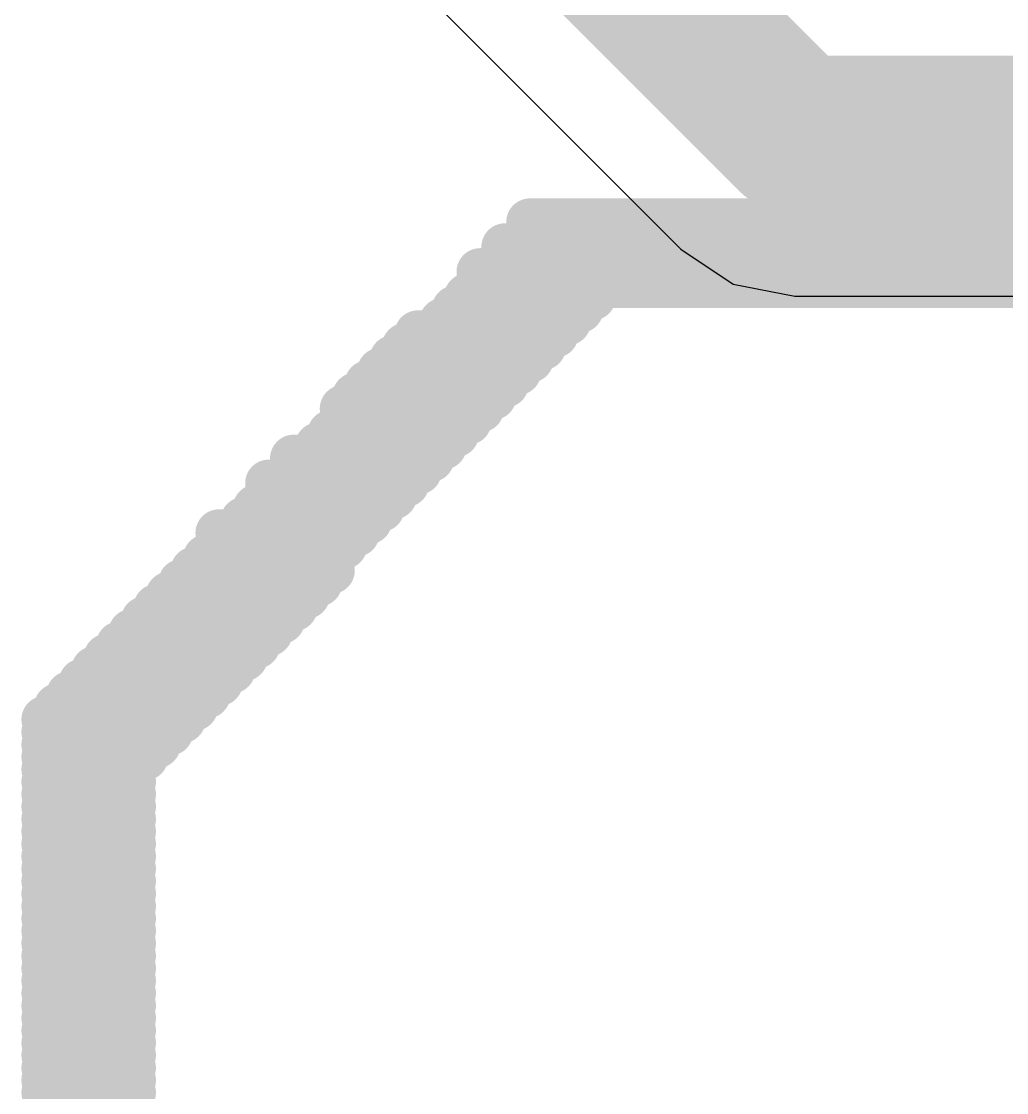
# Model space of a CAD drawing. Header units: inches. Extents: x -0.2 to 15.8, y 0 to 3.5.
# Drawn here: x 0.7622 to 0.8244, y 0.4615 to 0.5292 of the extents above; entities that cross this region are included whole.
import ezdxf

# ---------------------------------------------------------------- set-up
doc = ezdxf.new("R2010")
doc.units = ezdxf.units.IN
doc.header["$MEASUREMENT"] = 0
doc.layers.add('Bottom Overlay', color=54, linetype='Continuous')
doc.layers.add('Top Layer', color=1, linetype='Continuous')

msp = doc.modelspace()

# ---------------------------------------------------------------- linework, layer by layer
at = {"layer": 'Bottom Overlay'}
for points in [[(0.794271, 0.516486, 0.003, 0.003, 0), (0.831168, 0.516486, 0.003, 0.003, 0)], [(0.794271, 0.515701, 0.003, 0.003, 0), (0.831954, 0.515701, 0.003, 0.003, 0)], [(0.792701, 0.514916, 0.003, 0.003, 0), (0.795841, 0.514916, 0.003, 0.003, 0)], [(0.792701, 0.514131, 0.003, 0.003, 0), (0.795056, 0.514131, 0.003, 0.003, 0)], [(0.791131, 0.513346, 0.003, 0.003, 0), (0.794271, 0.513346, 0.003, 0.003, 0)], [(0.797412, 0.513346, 0.003, 0.003, 0), (0.828813, 0.513346, 0.003, 0.003, 0)], [(0.791131, 0.51256, 0.003, 0.003, 0), (0.793486, 0.51256, 0.003, 0.003, 0)], [(0.796627, 0.51256, 0.003, 0.003, 0), (0.829599, 0.51256, 0.003, 0.003, 0)], [(0.790346, 0.511775, 0.003, 0.003, 0), (0.792701, 0.511775, 0.003, 0.003, 0)], [(0.795841, 0.511775, 0.003, 0.003, 0), (0.798197, 0.511775, 0.003, 0.003, 0)], [(0.789561, 0.51099, 0.003, 0.003, 0), (0.791916, 0.51099, 0.003, 0.003, 0)], [(0.795056, 0.51099, 0.003, 0.003, 0), (0.797412, 0.51099, 0.003, 0.003, 0)], [(0.788776, 0.510205, 0.003, 0.003, 0), (0.791131, 0.510205, 0.003, 0.003, 0)], [(0.794271, 0.510205, 0.003, 0.003, 0), (0.796627, 0.510205, 0.003, 0.003, 0)], [(0.787206, 0.50942, 0.003, 0.003, 0), (0.790346, 0.50942, 0.003, 0.003, 0)], [(0.793486, 0.50942, 0.003, 0.003, 0), (0.795841, 0.50942, 0.003, 0.003, 0)], [(0.786421, 0.508635, 0.003, 0.003, 0), (0.789561, 0.508635, 0.003, 0.003, 0)], [(0.792701, 0.508635, 0.003, 0.003, 0), (0.795056, 0.508635, 0.003, 0.003, 0)], [(0.785636, 0.50785, 0.003, 0.003, 0), (0.788776, 0.50785, 0.003, 0.003, 0)], [(0.791916, 0.50785, 0.003, 0.003, 0), (0.794271, 0.50785, 0.003, 0.003, 0)], [(0.784851, 0.507065, 0.003, 0.003, 0), (0.787991, 0.507065, 0.003, 0.003, 0)], [(0.791131, 0.507065, 0.003, 0.003, 0), (0.793486, 0.507065, 0.003, 0.003, 0)], [(0.784066, 0.50628, 0.003, 0.003, 0), (0.787206, 0.50628, 0.003, 0.003, 0)], [(0.790346, 0.50628, 0.003, 0.003, 0), (0.792701, 0.50628, 0.003, 0.003, 0)], [(0.783281, 0.505495, 0.003, 0.003, 0), (0.786421, 0.505495, 0.003, 0.003, 0)], [(0.789561, 0.505495, 0.003, 0.003, 0), (0.791916, 0.505495, 0.003, 0.003, 0)], [(0.782496, 0.50471, 0.003, 0.003, 0), (0.785636, 0.50471, 0.003, 0.003, 0)], [(0.788776, 0.50471, 0.003, 0.003, 0), (0.791131, 0.50471, 0.003, 0.003, 0)], [(0.782496, 0.503925, 0.003, 0.003, 0), (0.784851, 0.503925, 0.003, 0.003, 0)], [(0.787991, 0.503925, 0.003, 0.003, 0), (0.790346, 0.503925, 0.003, 0.003, 0)], [(0.781711, 0.50314, 0.003, 0.003, 0), (0.784066, 0.50314, 0.003, 0.003, 0)], [(0.787206, 0.50314, 0.003, 0.003, 0), (0.789561, 0.50314, 0.003, 0.003, 0)], [(0.780926, 0.502355, 0.003, 0.003, 0), (0.783281, 0.502355, 0.003, 0.003, 0)], [(0.786421, 0.502355, 0.003, 0.003, 0), (0.788776, 0.502355, 0.003, 0.003, 0)], [(0.779355, 0.50157, 0.003, 0.003, 0), (0.782496, 0.50157, 0.003, 0.003, 0)], [(0.785636, 0.50157, 0.003, 0.003, 0), (0.787991, 0.50157, 0.003, 0.003, 0)], [(0.779355, 0.500785, 0.003, 0.003, 0), (0.781711, 0.500785, 0.003, 0.003, 0)], [(0.784851, 0.500785, 0.003, 0.003, 0), (0.787206, 0.500785, 0.003, 0.003, 0)], [(0.777785, 0.5, 0.003, 0.003, 0), (0.780926, 0.5, 0.003, 0.003, 0)], [(0.784066, 0.5, 0.003, 0.003, 0), (0.786421, 0.5, 0.003, 0.003, 0)], [(0.777785, 0.499215, 0.003, 0.003, 0), (0.780141, 0.499215, 0.003, 0.003, 0)], [(0.783281, 0.499215, 0.003, 0.003, 0), (0.785636, 0.499215, 0.003, 0.003, 0)], [(0.777, 0.49843, 0.003, 0.003, 0), (0.779355, 0.49843, 0.003, 0.003, 0)], [(0.782496, 0.49843, 0.003, 0.003, 0), (0.784851, 0.49843, 0.003, 0.003, 0)], [(0.776215, 0.497645, 0.003, 0.003, 0), (0.778571, 0.497645, 0.003, 0.003, 0)], [(0.781711, 0.497645, 0.003, 0.003, 0), (0.784066, 0.497645, 0.003, 0.003, 0)], [(0.774645, 0.49686, 0.003, 0.003, 0), (0.777785, 0.49686, 0.003, 0.003, 0)], [(0.780926, 0.49686, 0.003, 0.003, 0), (0.783281, 0.49686, 0.003, 0.003, 0)], [(0.774645, 0.496074, 0.003, 0.003, 0), (0.777, 0.496074, 0.003, 0.003, 0)], [(0.780141, 0.496074, 0.003, 0.003, 0), (0.782496, 0.496074, 0.003, 0.003, 0)], [(0.77386, 0.495289, 0.003, 0.003, 0), (0.776215, 0.495289, 0.003, 0.003, 0)], [(0.779355, 0.495289, 0.003, 0.003, 0), (0.781711, 0.495289, 0.003, 0.003, 0)], [(0.773075, 0.494504, 0.003, 0.003, 0), (0.77543, 0.494504, 0.003, 0.003, 0)], [(0.778571, 0.494504, 0.003, 0.003, 0), (0.781711, 0.494504, 0.003, 0.003, 0)], [(0.77229, 0.493719, 0.003, 0.003, 0), (0.774645, 0.493719, 0.003, 0.003, 0)], [(0.777785, 0.493719, 0.003, 0.003, 0), (0.780926, 0.493719, 0.003, 0.003, 0)], [(0.771505, 0.492934, 0.003, 0.003, 0), (0.77386, 0.492934, 0.003, 0.003, 0)], [(0.777, 0.492934, 0.003, 0.003, 0), (0.780141, 0.492934, 0.003, 0.003, 0)], [(0.77072, 0.492149, 0.003, 0.003, 0), (0.773075, 0.492149, 0.003, 0.003, 0)], [(0.776215, 0.492149, 0.003, 0.003, 0), (0.779355, 0.492149, 0.003, 0.003, 0)], [(0.769935, 0.491364, 0.003, 0.003, 0), (0.77229, 0.491364, 0.003, 0.003, 0)], [(0.77543, 0.491364, 0.003, 0.003, 0), (0.778571, 0.491364, 0.003, 0.003, 0)], [(0.76915, 0.490579, 0.003, 0.003, 0), (0.771505, 0.490579, 0.003, 0.003, 0)], [(0.774645, 0.490579, 0.003, 0.003, 0), (0.777785, 0.490579, 0.003, 0.003, 0)], [(0.768365, 0.489794, 0.003, 0.003, 0), (0.77072, 0.489794, 0.003, 0.003, 0)], [(0.77386, 0.489794, 0.003, 0.003, 0), (0.777, 0.489794, 0.003, 0.003, 0)], [(0.76758, 0.489009, 0.003, 0.003, 0), (0.769935, 0.489009, 0.003, 0.003, 0)], [(0.773075, 0.489009, 0.003, 0.003, 0), (0.776215, 0.489009, 0.003, 0.003, 0)], [(0.766795, 0.488224, 0.003, 0.003, 0), (0.76915, 0.488224, 0.003, 0.003, 0)], [(0.77229, 0.488224, 0.003, 0.003, 0), (0.77543, 0.488224, 0.003, 0.003, 0)], [(0.76601, 0.487439, 0.003, 0.003, 0), (0.768365, 0.487439, 0.003, 0.003, 0)], [(0.771505, 0.487439, 0.003, 0.003, 0), (0.774645, 0.487439, 0.003, 0.003, 0)], [(0.765225, 0.486654, 0.003, 0.003, 0), (0.76758, 0.486654, 0.003, 0.003, 0)], [(0.77072, 0.486654, 0.003, 0.003, 0), (0.77386, 0.486654, 0.003, 0.003, 0)], [(0.76444, 0.485869, 0.003, 0.003, 0), (0.766795, 0.485869, 0.003, 0.003, 0)], [(0.769935, 0.485869, 0.003, 0.003, 0), (0.773075, 0.485869, 0.003, 0.003, 0)], [(0.763655, 0.485084, 0.003, 0.003, 0), (0.76601, 0.485084, 0.003, 0.003, 0)], [(0.76915, 0.485084, 0.003, 0.003, 0), (0.77229, 0.485084, 0.003, 0.003, 0)], [(0.763655, 0.484299, 0.003, 0.003, 0), (0.76601, 0.484299, 0.003, 0.003, 0)], [(0.768365, 0.484299, 0.003, 0.003, 0), (0.771505, 0.484299, 0.003, 0.003, 0)], [(0.763655, 0.483514, 0.003, 0.003, 0), (0.76601, 0.483514, 0.003, 0.003, 0)], [(0.76758, 0.483514, 0.003, 0.003, 0), (0.77072, 0.483514, 0.003, 0.003, 0)], [(0.763655, 0.482729, 0.003, 0.003, 0), (0.76601, 0.482729, 0.003, 0.003, 0)], [(0.76758, 0.482729, 0.003, 0.003, 0), (0.769935, 0.482729, 0.003, 0.003, 0)], [(0.763655, 0.481944, 0.003, 0.003, 0), (0.76601, 0.481944, 0.003, 0.003, 0)], [(0.76758, 0.481944, 0.003, 0.003, 0), (0.76915, 0.481944, 0.003, 0.003, 0)], [(0.763655, 0.481159, 0.003, 0.003, 0), (0.76601, 0.481159, 0.003, 0.003, 0)], [(0.76758, 0.481159, 0.003, 0.003, 0), (0.76915, 0.481159, 0.003, 0.003, 0)], [(0.763655, 0.480374, 0.003, 0.003, 0), (0.76601, 0.480374, 0.003, 0.003, 0)], [(0.76758, 0.480374, 0.003, 0.003, 0), (0.76915, 0.480374, 0.003, 0.003, 0)], [(0.763655, 0.479589, 0.003, 0.003, 0), (0.76601, 0.479589, 0.003, 0.003, 0)], [(0.76758, 0.479589, 0.003, 0.003, 0), (0.76915, 0.479589, 0.003, 0.003, 0)], [(0.763655, 0.478803, 0.003, 0.003, 0), (0.76601, 0.478803, 0.003, 0.003, 0)], [(0.76758, 0.478803, 0.003, 0.003, 0), (0.76915, 0.478803, 0.003, 0.003, 0)], [(0.763655, 0.478018, 0.003, 0.003, 0), (0.76601, 0.478018, 0.003, 0.003, 0)], [(0.76758, 0.478018, 0.003, 0.003, 0), (0.76915, 0.478018, 0.003, 0.003, 0)], [(0.763655, 0.477233, 0.003, 0.003, 0), (0.76601, 0.477233, 0.003, 0.003, 0)], [(0.76758, 0.477233, 0.003, 0.003, 0), (0.76915, 0.477233, 0.003, 0.003, 0)], [(0.763655, 0.476448, 0.003, 0.003, 0), (0.76601, 0.476448, 0.003, 0.003, 0)], [(0.76758, 0.476448, 0.003, 0.003, 0), (0.76915, 0.476448, 0.003, 0.003, 0)], [(0.763655, 0.475663, 0.003, 0.003, 0), (0.76601, 0.475663, 0.003, 0.003, 0)], [(0.76758, 0.475663, 0.003, 0.003, 0), (0.76915, 0.475663, 0.003, 0.003, 0)], [(0.763655, 0.474878, 0.003, 0.003, 0), (0.76601, 0.474878, 0.003, 0.003, 0)], [(0.76758, 0.474878, 0.003, 0.003, 0), (0.76915, 0.474878, 0.003, 0.003, 0)], [(0.763655, 0.474093, 0.003, 0.003, 0), (0.76601, 0.474093, 0.003, 0.003, 0)], [(0.76758, 0.474093, 0.003, 0.003, 0), (0.76915, 0.474093, 0.003, 0.003, 0)], [(0.763655, 0.473308, 0.003, 0.003, 0), (0.76601, 0.473308, 0.003, 0.003, 0)], [(0.76758, 0.473308, 0.003, 0.003, 0), (0.76915, 0.473308, 0.003, 0.003, 0)], [(0.763655, 0.472523, 0.003, 0.003, 0), (0.76601, 0.472523, 0.003, 0.003, 0)], [(0.76758, 0.472523, 0.003, 0.003, 0), (0.76915, 0.472523, 0.003, 0.003, 0)], [(0.763655, 0.471738, 0.003, 0.003, 0), (0.76601, 0.471738, 0.003, 0.003, 0)], [(0.76758, 0.471738, 0.003, 0.003, 0), (0.76915, 0.471738, 0.003, 0.003, 0)], [(0.763655, 0.470953, 0.003, 0.003, 0), (0.76601, 0.470953, 0.003, 0.003, 0)], [(0.76758, 0.470953, 0.003, 0.003, 0), (0.76915, 0.470953, 0.003, 0.003, 0)], [(0.763655, 0.470168, 0.003, 0.003, 0), (0.76601, 0.470168, 0.003, 0.003, 0)], [(0.76758, 0.470168, 0.003, 0.003, 0), (0.76915, 0.470168, 0.003, 0.003, 0)], [(0.763655, 0.469383, 0.003, 0.003, 0), (0.76601, 0.469383, 0.003, 0.003, 0)], [(0.76758, 0.469383, 0.003, 0.003, 0), (0.76915, 0.469383, 0.003, 0.003, 0)], [(0.763655, 0.468598, 0.003, 0.003, 0), (0.76601, 0.468598, 0.003, 0.003, 0)], [(0.76758, 0.468598, 0.003, 0.003, 0), (0.76915, 0.468598, 0.003, 0.003, 0)], [(0.763655, 0.467813, 0.003, 0.003, 0), (0.76601, 0.467813, 0.003, 0.003, 0)], [(0.76758, 0.467813, 0.003, 0.003, 0), (0.76915, 0.467813, 0.003, 0.003, 0)], [(0.763655, 0.467028, 0.003, 0.003, 0), (0.76601, 0.467028, 0.003, 0.003, 0)], [(0.76758, 0.467028, 0.003, 0.003, 0), (0.76915, 0.467028, 0.003, 0.003, 0)], [(0.763655, 0.466243, 0.003, 0.003, 0), (0.76601, 0.466243, 0.003, 0.003, 0)], [(0.76758, 0.466243, 0.003, 0.003, 0), (0.76915, 0.466243, 0.003, 0.003, 0)], [(0.763655, 0.465458, 0.003, 0.003, 0), (0.765225, 0.465458, 0.003, 0.003, 0)], [(0.76758, 0.465458, 0.003, 0.003, 0), (0.76915, 0.465458, 0.003, 0.003, 0)], [(0.763655, 0.464673, 0.003, 0.003, 0), (0.765225, 0.464673, 0.003, 0.003, 0)], [(0.76758, 0.464673, 0.003, 0.003, 0), (0.76915, 0.464673, 0.003, 0.003, 0)], [(0.763655, 0.463888, 0.003, 0.003, 0), (0.765225, 0.463888, 0.003, 0.003, 0)], [(0.76758, 0.463888, 0.003, 0.003, 0), (0.76915, 0.463888, 0.003, 0.003, 0)], [(0.763655, 0.463103, 0.003, 0.003, 0), (0.765225, 0.463103, 0.003, 0.003, 0)], [(0.76758, 0.463103, 0.003, 0.003, 0), (0.76915, 0.463103, 0.003, 0.003, 0)], [(0.763655, 0.462317, 0.003, 0.003, 0), (0.765225, 0.462317, 0.003, 0.003, 0)], [(0.76758, 0.462317, 0.003, 0.003, 0), (0.76915, 0.462317, 0.003, 0.003, 0)], [(0.763655, 0.461533, 0.003, 0.003, 0), (0.765225, 0.461533, 0.003, 0.003, 0)], [(0.76758, 0.461533, 0.003, 0.003, 0), (0.76915, 0.461533, 0.003, 0.003, 0)], [(0.763655, 0.460747, 0.003, 0.003, 0), (0.765225, 0.460747, 0.003, 0.003, 0)], [(0.76758, 0.460747, 0.003, 0.003, 0), (0.76915, 0.460747, 0.003, 0.003, 0)]]:
    msp.add_lwpolyline(points, format="xyseb", dxfattribs=at)
for points in [[(0.793521, 0.516486, 0.0015, 0.0015, 1), (0.795021, 0.516486, 0.0015, 0.0015, 1)], [(0.793521, 0.515701, 0.0015, 0.0015, 1), (0.795021, 0.515701, 0.0015, 0.0015, 1)], [(0.791951, 0.514916, 0.0015, 0.0015, 1), (0.793451, 0.514916, 0.0015, 0.0015, 1)], [(0.795091, 0.514916, 0.0015, 0.0015, 1), (0.796592, 0.514916, 0.0015, 0.0015, 1)], [(0.791951, 0.514131, 0.0015, 0.0015, 1), (0.793451, 0.514131, 0.0015, 0.0015, 1)], [(0.794306, 0.514131, 0.0015, 0.0015, 1), (0.795806, 0.514131, 0.0015, 0.0015, 1)], [(0.790381, 0.513346, 0.0015, 0.0015, 1), (0.791881, 0.513346, 0.0015, 0.0015, 1)], [(0.793521, 0.513346, 0.0015, 0.0015, 1), (0.795021, 0.513346, 0.0015, 0.0015, 1)], [(0.796662, 0.513346, 0.0015, 0.0015, 1), (0.798162, 0.513346, 0.0015, 0.0015, 1)], [(0.790381, 0.51256, 0.0015, 0.0015, 1), (0.791881, 0.51256, 0.0015, 0.0015, 1)], [(0.792736, 0.51256, 0.0015, 0.0015, 1), (0.794236, 0.51256, 0.0015, 0.0015, 1)], [(0.795876, 0.51256, 0.0015, 0.0015, 1), (0.797377, 0.51256, 0.0015, 0.0015, 1)], [(0.789596, 0.511775, 0.0015, 0.0015, 1), (0.791096, 0.511775, 0.0015, 0.0015, 1)], [(0.791951, 0.511775, 0.0015, 0.0015, 1), (0.793451, 0.511775, 0.0015, 0.0015, 1)], [(0.795091, 0.511775, 0.0015, 0.0015, 1), (0.796592, 0.511775, 0.0015, 0.0015, 1)], [(0.797447, 0.511775, 0.0015, 0.0015, 1), (0.798947, 0.511775, 0.0015, 0.0015, 1)], [(0.788811, 0.51099, 0.0015, 0.0015, 1), (0.790311, 0.51099, 0.0015, 0.0015, 1)], [(0.791166, 0.51099, 0.0015, 0.0015, 1), (0.792666, 0.51099, 0.0015, 0.0015, 1)], [(0.794306, 0.51099, 0.0015, 0.0015, 1), (0.795806, 0.51099, 0.0015, 0.0015, 1)], [(0.796662, 0.51099, 0.0015, 0.0015, 1), (0.798162, 0.51099, 0.0015, 0.0015, 1)], [(0.788026, 0.510205, 0.0015, 0.0015, 1), (0.789526, 0.510205, 0.0015, 0.0015, 1)], [(0.790381, 0.510205, 0.0015, 0.0015, 1), (0.791881, 0.510205, 0.0015, 0.0015, 1)], [(0.793521, 0.510205, 0.0015, 0.0015, 1), (0.795021, 0.510205, 0.0015, 0.0015, 1)], [(0.795876, 0.510205, 0.0015, 0.0015, 1), (0.797377, 0.510205, 0.0015, 0.0015, 1)], [(0.786456, 0.50942, 0.0015, 0.0015, 1), (0.787956, 0.50942, 0.0015, 0.0015, 1)], [(0.789596, 0.50942, 0.0015, 0.0015, 1), (0.791096, 0.50942, 0.0015, 0.0015, 1)], [(0.792736, 0.50942, 0.0015, 0.0015, 1), (0.794236, 0.50942, 0.0015, 0.0015, 1)], [(0.795091, 0.50942, 0.0015, 0.0015, 1), (0.796592, 0.50942, 0.0015, 0.0015, 1)], [(0.785671, 0.508635, 0.0015, 0.0015, 1), (0.787171, 0.508635, 0.0015, 0.0015, 1)], [(0.788811, 0.508635, 0.0015, 0.0015, 1), (0.790311, 0.508635, 0.0015, 0.0015, 1)], [(0.791951, 0.508635, 0.0015, 0.0015, 1), (0.793451, 0.508635, 0.0015, 0.0015, 1)], [(0.794306, 0.508635, 0.0015, 0.0015, 1), (0.795806, 0.508635, 0.0015, 0.0015, 1)], [(0.784886, 0.50785, 0.0015, 0.0015, 1), (0.786386, 0.50785, 0.0015, 0.0015, 1)], [(0.788026, 0.50785, 0.0015, 0.0015, 1), (0.789526, 0.50785, 0.0015, 0.0015, 1)], [(0.791166, 0.50785, 0.0015, 0.0015, 1), (0.792666, 0.50785, 0.0015, 0.0015, 1)], [(0.793521, 0.50785, 0.0015, 0.0015, 1), (0.795021, 0.50785, 0.0015, 0.0015, 1)], [(0.784101, 0.507065, 0.0015, 0.0015, 1), (0.785601, 0.507065, 0.0015, 0.0015, 1)], [(0.787241, 0.507065, 0.0015, 0.0015, 1), (0.788741, 0.507065, 0.0015, 0.0015, 1)], [(0.790381, 0.507065, 0.0015, 0.0015, 1), (0.791881, 0.507065, 0.0015, 0.0015, 1)], [(0.792736, 0.507065, 0.0015, 0.0015, 1), (0.794236, 0.507065, 0.0015, 0.0015, 1)], [(0.783316, 0.50628, 0.0015, 0.0015, 1), (0.784816, 0.50628, 0.0015, 0.0015, 1)], [(0.786456, 0.50628, 0.0015, 0.0015, 1), (0.787956, 0.50628, 0.0015, 0.0015, 1)], [(0.789596, 0.50628, 0.0015, 0.0015, 1), (0.791096, 0.50628, 0.0015, 0.0015, 1)], [(0.791951, 0.50628, 0.0015, 0.0015, 1), (0.793451, 0.50628, 0.0015, 0.0015, 1)], [(0.782531, 0.505495, 0.0015, 0.0015, 1), (0.784031, 0.505495, 0.0015, 0.0015, 1)], [(0.785671, 0.505495, 0.0015, 0.0015, 1), (0.787171, 0.505495, 0.0015, 0.0015, 1)], [(0.788811, 0.505495, 0.0015, 0.0015, 1), (0.790311, 0.505495, 0.0015, 0.0015, 1)], [(0.791166, 0.505495, 0.0015, 0.0015, 1), (0.792666, 0.505495, 0.0015, 0.0015, 1)], [(0.781746, 0.50471, 0.0015, 0.0015, 1), (0.783246, 0.50471, 0.0015, 0.0015, 1)], [(0.784886, 0.50471, 0.0015, 0.0015, 1), (0.786386, 0.50471, 0.0015, 0.0015, 1)], [(0.788026, 0.50471, 0.0015, 0.0015, 1), (0.789526, 0.50471, 0.0015, 0.0015, 1)], [(0.790381, 0.50471, 0.0015, 0.0015, 1), (0.791881, 0.50471, 0.0015, 0.0015, 1)], [(0.781746, 0.503925, 0.0015, 0.0015, 1), (0.783246, 0.503925, 0.0015, 0.0015, 1)], [(0.784101, 0.503925, 0.0015, 0.0015, 1), (0.785601, 0.503925, 0.0015, 0.0015, 1)], [(0.787241, 0.503925, 0.0015, 0.0015, 1), (0.788741, 0.503925, 0.0015, 0.0015, 1)], [(0.789596, 0.503925, 0.0015, 0.0015, 1), (0.791096, 0.503925, 0.0015, 0.0015, 1)], [(0.780961, 0.50314, 0.0015, 0.0015, 1), (0.782461, 0.50314, 0.0015, 0.0015, 1)], [(0.783316, 0.50314, 0.0015, 0.0015, 1), (0.784816, 0.50314, 0.0015, 0.0015, 1)], [(0.786456, 0.50314, 0.0015, 0.0015, 1), (0.787956, 0.50314, 0.0015, 0.0015, 1)], [(0.788811, 0.50314, 0.0015, 0.0015, 1), (0.790311, 0.50314, 0.0015, 0.0015, 1)], [(0.780176, 0.502355, 0.0015, 0.0015, 1), (0.781676, 0.502355, 0.0015, 0.0015, 1)], [(0.782531, 0.502355, 0.0015, 0.0015, 1), (0.784031, 0.502355, 0.0015, 0.0015, 1)], [(0.785671, 0.502355, 0.0015, 0.0015, 1), (0.787171, 0.502355, 0.0015, 0.0015, 1)], [(0.788026, 0.502355, 0.0015, 0.0015, 1), (0.789526, 0.502355, 0.0015, 0.0015, 1)], [(0.778605, 0.50157, 0.0015, 0.0015, 1), (0.780106, 0.50157, 0.0015, 0.0015, 1)], [(0.781746, 0.50157, 0.0015, 0.0015, 1), (0.783246, 0.50157, 0.0015, 0.0015, 1)], [(0.784886, 0.50157, 0.0015, 0.0015, 1), (0.786386, 0.50157, 0.0015, 0.0015, 1)], [(0.787241, 0.50157, 0.0015, 0.0015, 1), (0.788741, 0.50157, 0.0015, 0.0015, 1)], [(0.778605, 0.500785, 0.0015, 0.0015, 1), (0.780106, 0.500785, 0.0015, 0.0015, 1)], [(0.780961, 0.500785, 0.0015, 0.0015, 1), (0.782461, 0.500785, 0.0015, 0.0015, 1)], [(0.784101, 0.500785, 0.0015, 0.0015, 1), (0.785601, 0.500785, 0.0015, 0.0015, 1)], [(0.786456, 0.500785, 0.0015, 0.0015, 1), (0.787956, 0.500785, 0.0015, 0.0015, 1)], [(0.777035, 0.5, 0.0015, 0.0015, 1), (0.778535, 0.5, 0.0015, 0.0015, 1)], [(0.780176, 0.5, 0.0015, 0.0015, 1), (0.781676, 0.5, 0.0015, 0.0015, 1)], [(0.783316, 0.5, 0.0015, 0.0015, 1), (0.784816, 0.5, 0.0015, 0.0015, 1)], [(0.785671, 0.5, 0.0015, 0.0015, 1), (0.787171, 0.5, 0.0015, 0.0015, 1)], [(0.777035, 0.499215, 0.0015, 0.0015, 1), (0.778535, 0.499215, 0.0015, 0.0015, 1)], [(0.77939, 0.499215, 0.0015, 0.0015, 1), (0.780891, 0.499215, 0.0015, 0.0015, 1)], [(0.782531, 0.499215, 0.0015, 0.0015, 1), (0.784031, 0.499215, 0.0015, 0.0015, 1)], [(0.784886, 0.499215, 0.0015, 0.0015, 1), (0.786386, 0.499215, 0.0015, 0.0015, 1)], [(0.77625, 0.49843, 0.0015, 0.0015, 1), (0.77775, 0.49843, 0.0015, 0.0015, 1)], [(0.778605, 0.49843, 0.0015, 0.0015, 1), (0.780106, 0.49843, 0.0015, 0.0015, 1)], [(0.781746, 0.49843, 0.0015, 0.0015, 1), (0.783246, 0.49843, 0.0015, 0.0015, 1)], [(0.784101, 0.49843, 0.0015, 0.0015, 1), (0.785601, 0.49843, 0.0015, 0.0015, 1)], [(0.775465, 0.497645, 0.0015, 0.0015, 1), (0.776965, 0.497645, 0.0015, 0.0015, 1)], [(0.777821, 0.497645, 0.0015, 0.0015, 1), (0.77932, 0.497645, 0.0015, 0.0015, 1)], [(0.780961, 0.497645, 0.0015, 0.0015, 1), (0.782461, 0.497645, 0.0015, 0.0015, 1)], [(0.783316, 0.497645, 0.0015, 0.0015, 1), (0.784816, 0.497645, 0.0015, 0.0015, 1)], [(0.773895, 0.49686, 0.0015, 0.0015, 1), (0.775395, 0.49686, 0.0015, 0.0015, 1)], [(0.777035, 0.49686, 0.0015, 0.0015, 1), (0.778535, 0.49686, 0.0015, 0.0015, 1)], [(0.780176, 0.49686, 0.0015, 0.0015, 1), (0.781676, 0.49686, 0.0015, 0.0015, 1)], [(0.782531, 0.49686, 0.0015, 0.0015, 1), (0.784031, 0.49686, 0.0015, 0.0015, 1)], [(0.773895, 0.496074, 0.0015, 0.0015, 1), (0.775395, 0.496074, 0.0015, 0.0015, 1)], [(0.77625, 0.496074, 0.0015, 0.0015, 1), (0.77775, 0.496074, 0.0015, 0.0015, 1)], [(0.77939, 0.496074, 0.0015, 0.0015, 1), (0.780891, 0.496074, 0.0015, 0.0015, 1)], [(0.781746, 0.496074, 0.0015, 0.0015, 1), (0.783246, 0.496074, 0.0015, 0.0015, 1)], [(0.77311, 0.495289, 0.0015, 0.0015, 1), (0.77461, 0.495289, 0.0015, 0.0015, 1)], [(0.775465, 0.495289, 0.0015, 0.0015, 1), (0.776965, 0.495289, 0.0015, 0.0015, 1)], [(0.778605, 0.495289, 0.0015, 0.0015, 1), (0.780106, 0.495289, 0.0015, 0.0015, 1)], [(0.780961, 0.495289, 0.0015, 0.0015, 1), (0.782461, 0.495289, 0.0015, 0.0015, 1)], [(0.772325, 0.494504, 0.0015, 0.0015, 1), (0.773825, 0.494504, 0.0015, 0.0015, 1)], [(0.77468, 0.494504, 0.0015, 0.0015, 1), (0.77618, 0.494504, 0.0015, 0.0015, 1)], [(0.777821, 0.494504, 0.0015, 0.0015, 1), (0.77932, 0.494504, 0.0015, 0.0015, 1)], [(0.780961, 0.494504, 0.0015, 0.0015, 1), (0.782461, 0.494504, 0.0015, 0.0015, 1)], [(0.77154, 0.493719, 0.0015, 0.0015, 1), (0.77304, 0.493719, 0.0015, 0.0015, 1)], [(0.773895, 0.493719, 0.0015, 0.0015, 1), (0.775395, 0.493719, 0.0015, 0.0015, 1)], [(0.777035, 0.493719, 0.0015, 0.0015, 1), (0.778535, 0.493719, 0.0015, 0.0015, 1)], [(0.780176, 0.493719, 0.0015, 0.0015, 1), (0.781676, 0.493719, 0.0015, 0.0015, 1)], [(0.770755, 0.492934, 0.0015, 0.0015, 1), (0.772255, 0.492934, 0.0015, 0.0015, 1)], [(0.77311, 0.492934, 0.0015, 0.0015, 1), (0.77461, 0.492934, 0.0015, 0.0015, 1)], [(0.77625, 0.492934, 0.0015, 0.0015, 1), (0.77775, 0.492934, 0.0015, 0.0015, 1)], [(0.77939, 0.492934, 0.0015, 0.0015, 1), (0.780891, 0.492934, 0.0015, 0.0015, 1)], [(0.76997, 0.492149, 0.0015, 0.0015, 1), (0.77147, 0.492149, 0.0015, 0.0015, 1)], [(0.772325, 0.492149, 0.0015, 0.0015, 1), (0.773825, 0.492149, 0.0015, 0.0015, 1)], [(0.775465, 0.492149, 0.0015, 0.0015, 1), (0.776965, 0.492149, 0.0015, 0.0015, 1)], [(0.778605, 0.492149, 0.0015, 0.0015, 1), (0.780106, 0.492149, 0.0015, 0.0015, 1)], [(0.769185, 0.491364, 0.0015, 0.0015, 1), (0.770685, 0.491364, 0.0015, 0.0015, 1)], [(0.77154, 0.491364, 0.0015, 0.0015, 1), (0.77304, 0.491364, 0.0015, 0.0015, 1)], [(0.77468, 0.491364, 0.0015, 0.0015, 1), (0.77618, 0.491364, 0.0015, 0.0015, 1)], [(0.777821, 0.491364, 0.0015, 0.0015, 1), (0.77932, 0.491364, 0.0015, 0.0015, 1)], [(0.7684, 0.490579, 0.0015, 0.0015, 1), (0.7699, 0.490579, 0.0015, 0.0015, 1)], [(0.770755, 0.490579, 0.0015, 0.0015, 1), (0.772255, 0.490579, 0.0015, 0.0015, 1)], [(0.773895, 0.490579, 0.0015, 0.0015, 1), (0.775395, 0.490579, 0.0015, 0.0015, 1)], [(0.777035, 0.490579, 0.0015, 0.0015, 1), (0.778535, 0.490579, 0.0015, 0.0015, 1)], [(0.767615, 0.489794, 0.0015, 0.0015, 1), (0.769115, 0.489794, 0.0015, 0.0015, 1)], [(0.76997, 0.489794, 0.0015, 0.0015, 1), (0.77147, 0.489794, 0.0015, 0.0015, 1)], [(0.77311, 0.489794, 0.0015, 0.0015, 1), (0.77461, 0.489794, 0.0015, 0.0015, 1)], [(0.77625, 0.489794, 0.0015, 0.0015, 1), (0.77775, 0.489794, 0.0015, 0.0015, 1)], [(0.76683, 0.489009, 0.0015, 0.0015, 1), (0.76833, 0.489009, 0.0015, 0.0015, 1)], [(0.769185, 0.489009, 0.0015, 0.0015, 1), (0.770685, 0.489009, 0.0015, 0.0015, 1)], [(0.772325, 0.489009, 0.0015, 0.0015, 1), (0.773825, 0.489009, 0.0015, 0.0015, 1)], [(0.775465, 0.489009, 0.0015, 0.0015, 1), (0.776965, 0.489009, 0.0015, 0.0015, 1)], [(0.766045, 0.488224, 0.0015, 0.0015, 1), (0.767545, 0.488224, 0.0015, 0.0015, 1)], [(0.7684, 0.488224, 0.0015, 0.0015, 1), (0.7699, 0.488224, 0.0015, 0.0015, 1)], [(0.77154, 0.488224, 0.0015, 0.0015, 1), (0.77304, 0.488224, 0.0015, 0.0015, 1)], [(0.77468, 0.488224, 0.0015, 0.0015, 1), (0.77618, 0.488224, 0.0015, 0.0015, 1)], [(0.76526, 0.487439, 0.0015, 0.0015, 1), (0.76676, 0.487439, 0.0015, 0.0015, 1)], [(0.767615, 0.487439, 0.0015, 0.0015, 1), (0.769115, 0.487439, 0.0015, 0.0015, 1)], [(0.770755, 0.487439, 0.0015, 0.0015, 1), (0.772255, 0.487439, 0.0015, 0.0015, 1)], [(0.773895, 0.487439, 0.0015, 0.0015, 1), (0.775395, 0.487439, 0.0015, 0.0015, 1)], [(0.764475, 0.486654, 0.0015, 0.0015, 1), (0.765975, 0.486654, 0.0015, 0.0015, 1)], [(0.76683, 0.486654, 0.0015, 0.0015, 1), (0.76833, 0.486654, 0.0015, 0.0015, 1)], [(0.76997, 0.486654, 0.0015, 0.0015, 1), (0.77147, 0.486654, 0.0015, 0.0015, 1)], [(0.77311, 0.486654, 0.0015, 0.0015, 1), (0.77461, 0.486654, 0.0015, 0.0015, 1)], [(0.76369, 0.485869, 0.0015, 0.0015, 1), (0.76519, 0.485869, 0.0015, 0.0015, 1)], [(0.766045, 0.485869, 0.0015, 0.0015, 1), (0.767545, 0.485869, 0.0015, 0.0015, 1)], [(0.769185, 0.485869, 0.0015, 0.0015, 1), (0.770685, 0.485869, 0.0015, 0.0015, 1)], [(0.772325, 0.485869, 0.0015, 0.0015, 1), (0.773825, 0.485869, 0.0015, 0.0015, 1)], [(0.762905, 0.485084, 0.0015, 0.0015, 1), (0.764405, 0.485084, 0.0015, 0.0015, 1)], [(0.76526, 0.485084, 0.0015, 0.0015, 1), (0.76676, 0.485084, 0.0015, 0.0015, 1)], [(0.7684, 0.485084, 0.0015, 0.0015, 1), (0.7699, 0.485084, 0.0015, 0.0015, 1)], [(0.77154, 0.485084, 0.0015, 0.0015, 1), (0.77304, 0.485084, 0.0015, 0.0015, 1)], [(0.762905, 0.484299, 0.0015, 0.0015, 1), (0.764405, 0.484299, 0.0015, 0.0015, 1)], [(0.76526, 0.484299, 0.0015, 0.0015, 1), (0.76676, 0.484299, 0.0015, 0.0015, 1)], [(0.767615, 0.484299, 0.0015, 0.0015, 1), (0.769115, 0.484299, 0.0015, 0.0015, 1)], [(0.770755, 0.484299, 0.0015, 0.0015, 1), (0.772255, 0.484299, 0.0015, 0.0015, 1)], [(0.762905, 0.483514, 0.0015, 0.0015, 1), (0.764405, 0.483514, 0.0015, 0.0015, 1)], [(0.76526, 0.483514, 0.0015, 0.0015, 1), (0.76676, 0.483514, 0.0015, 0.0015, 1)], [(0.76683, 0.483514, 0.0015, 0.0015, 1), (0.76833, 0.483514, 0.0015, 0.0015, 1)], [(0.76997, 0.483514, 0.0015, 0.0015, 1), (0.77147, 0.483514, 0.0015, 0.0015, 1)], [(0.762905, 0.482729, 0.0015, 0.0015, 1), (0.764405, 0.482729, 0.0015, 0.0015, 1)], [(0.76526, 0.482729, 0.0015, 0.0015, 1), (0.76676, 0.482729, 0.0015, 0.0015, 1)], [(0.76683, 0.482729, 0.0015, 0.0015, 1), (0.76833, 0.482729, 0.0015, 0.0015, 1)], [(0.769185, 0.482729, 0.0015, 0.0015, 1), (0.770685, 0.482729, 0.0015, 0.0015, 1)], [(0.762905, 0.481944, 0.0015, 0.0015, 1), (0.764405, 0.481944, 0.0015, 0.0015, 1)], [(0.76526, 0.481944, 0.0015, 0.0015, 1), (0.76676, 0.481944, 0.0015, 0.0015, 1)], [(0.76683, 0.481944, 0.0015, 0.0015, 1), (0.76833, 0.481944, 0.0015, 0.0015, 1)], [(0.7684, 0.481944, 0.0015, 0.0015, 1), (0.7699, 0.481944, 0.0015, 0.0015, 1)], [(0.762905, 0.481159, 0.0015, 0.0015, 1), (0.764405, 0.481159, 0.0015, 0.0015, 1)], [(0.76526, 0.481159, 0.0015, 0.0015, 1), (0.76676, 0.481159, 0.0015, 0.0015, 1)], [(0.76683, 0.481159, 0.0015, 0.0015, 1), (0.76833, 0.481159, 0.0015, 0.0015, 1)], [(0.7684, 0.481159, 0.0015, 0.0015, 1), (0.7699, 0.481159, 0.0015, 0.0015, 1)], [(0.762905, 0.480374, 0.0015, 0.0015, 1), (0.764405, 0.480374, 0.0015, 0.0015, 1)], [(0.76526, 0.480374, 0.0015, 0.0015, 1), (0.76676, 0.480374, 0.0015, 0.0015, 1)], [(0.76683, 0.480374, 0.0015, 0.0015, 1), (0.76833, 0.480374, 0.0015, 0.0015, 1)], [(0.7684, 0.480374, 0.0015, 0.0015, 1), (0.7699, 0.480374, 0.0015, 0.0015, 1)], [(0.762905, 0.479589, 0.0015, 0.0015, 1), (0.764405, 0.479589, 0.0015, 0.0015, 1)], [(0.76526, 0.479589, 0.0015, 0.0015, 1), (0.76676, 0.479589, 0.0015, 0.0015, 1)], [(0.76683, 0.479589, 0.0015, 0.0015, 1), (0.76833, 0.479589, 0.0015, 0.0015, 1)], [(0.7684, 0.479589, 0.0015, 0.0015, 1), (0.7699, 0.479589, 0.0015, 0.0015, 1)], [(0.762905, 0.478803, 0.0015, 0.0015, 1), (0.764405, 0.478803, 0.0015, 0.0015, 1)], [(0.76526, 0.478803, 0.0015, 0.0015, 1), (0.76676, 0.478803, 0.0015, 0.0015, 1)], [(0.76683, 0.478803, 0.0015, 0.0015, 1), (0.76833, 0.478803, 0.0015, 0.0015, 1)], [(0.7684, 0.478803, 0.0015, 0.0015, 1), (0.7699, 0.478803, 0.0015, 0.0015, 1)], [(0.762905, 0.478018, 0.0015, 0.0015, 1), (0.764405, 0.478018, 0.0015, 0.0015, 1)], [(0.76526, 0.478018, 0.0015, 0.0015, 1), (0.76676, 0.478018, 0.0015, 0.0015, 1)], [(0.76683, 0.478018, 0.0015, 0.0015, 1), (0.76833, 0.478018, 0.0015, 0.0015, 1)], [(0.7684, 0.478018, 0.0015, 0.0015, 1), (0.7699, 0.478018, 0.0015, 0.0015, 1)], [(0.762905, 0.477233, 0.0015, 0.0015, 1), (0.764405, 0.477233, 0.0015, 0.0015, 1)], [(0.76526, 0.477233, 0.0015, 0.0015, 1), (0.76676, 0.477233, 0.0015, 0.0015, 1)], [(0.76683, 0.477233, 0.0015, 0.0015, 1), (0.76833, 0.477233, 0.0015, 0.0015, 1)], [(0.7684, 0.477233, 0.0015, 0.0015, 1), (0.7699, 0.477233, 0.0015, 0.0015, 1)], [(0.762905, 0.476448, 0.0015, 0.0015, 1), (0.764405, 0.476448, 0.0015, 0.0015, 1)], [(0.76526, 0.476448, 0.0015, 0.0015, 1), (0.76676, 0.476448, 0.0015, 0.0015, 1)], [(0.76683, 0.476448, 0.0015, 0.0015, 1), (0.76833, 0.476448, 0.0015, 0.0015, 1)], [(0.7684, 0.476448, 0.0015, 0.0015, 1), (0.7699, 0.476448, 0.0015, 0.0015, 1)], [(0.762905, 0.475663, 0.0015, 0.0015, 1), (0.764405, 0.475663, 0.0015, 0.0015, 1)], [(0.76526, 0.475663, 0.0015, 0.0015, 1), (0.76676, 0.475663, 0.0015, 0.0015, 1)], [(0.76683, 0.475663, 0.0015, 0.0015, 1), (0.76833, 0.475663, 0.0015, 0.0015, 1)], [(0.7684, 0.475663, 0.0015, 0.0015, 1), (0.7699, 0.475663, 0.0015, 0.0015, 1)], [(0.762905, 0.474878, 0.0015, 0.0015, 1), (0.764405, 0.474878, 0.0015, 0.0015, 1)], [(0.76526, 0.474878, 0.0015, 0.0015, 1), (0.76676, 0.474878, 0.0015, 0.0015, 1)], [(0.76683, 0.474878, 0.0015, 0.0015, 1), (0.76833, 0.474878, 0.0015, 0.0015, 1)], [(0.7684, 0.474878, 0.0015, 0.0015, 1), (0.7699, 0.474878, 0.0015, 0.0015, 1)], [(0.762905, 0.474093, 0.0015, 0.0015, 1), (0.764405, 0.474093, 0.0015, 0.0015, 1)], [(0.76526, 0.474093, 0.0015, 0.0015, 1), (0.76676, 0.474093, 0.0015, 0.0015, 1)], [(0.76683, 0.474093, 0.0015, 0.0015, 1), (0.76833, 0.474093, 0.0015, 0.0015, 1)], [(0.7684, 0.474093, 0.0015, 0.0015, 1), (0.7699, 0.474093, 0.0015, 0.0015, 1)], [(0.762905, 0.473308, 0.0015, 0.0015, 1), (0.764405, 0.473308, 0.0015, 0.0015, 1)], [(0.76526, 0.473308, 0.0015, 0.0015, 1), (0.76676, 0.473308, 0.0015, 0.0015, 1)], [(0.76683, 0.473308, 0.0015, 0.0015, 1), (0.76833, 0.473308, 0.0015, 0.0015, 1)], [(0.7684, 0.473308, 0.0015, 0.0015, 1), (0.7699, 0.473308, 0.0015, 0.0015, 1)], [(0.762905, 0.472523, 0.0015, 0.0015, 1), (0.764405, 0.472523, 0.0015, 0.0015, 1)], [(0.76526, 0.472523, 0.0015, 0.0015, 1), (0.76676, 0.472523, 0.0015, 0.0015, 1)], [(0.76683, 0.472523, 0.0015, 0.0015, 1), (0.76833, 0.472523, 0.0015, 0.0015, 1)], [(0.7684, 0.472523, 0.0015, 0.0015, 1), (0.7699, 0.472523, 0.0015, 0.0015, 1)], [(0.762905, 0.471738, 0.0015, 0.0015, 1), (0.764405, 0.471738, 0.0015, 0.0015, 1)], [(0.76526, 0.471738, 0.0015, 0.0015, 1), (0.76676, 0.471738, 0.0015, 0.0015, 1)], [(0.76683, 0.471738, 0.0015, 0.0015, 1), (0.76833, 0.471738, 0.0015, 0.0015, 1)], [(0.7684, 0.471738, 0.0015, 0.0015, 1), (0.7699, 0.471738, 0.0015, 0.0015, 1)], [(0.762905, 0.470953, 0.0015, 0.0015, 1), (0.764405, 0.470953, 0.0015, 0.0015, 1)], [(0.76526, 0.470953, 0.0015, 0.0015, 1), (0.76676, 0.470953, 0.0015, 0.0015, 1)], [(0.76683, 0.470953, 0.0015, 0.0015, 1), (0.76833, 0.470953, 0.0015, 0.0015, 1)], [(0.7684, 0.470953, 0.0015, 0.0015, 1), (0.7699, 0.470953, 0.0015, 0.0015, 1)], [(0.762905, 0.470168, 0.0015, 0.0015, 1), (0.764405, 0.470168, 0.0015, 0.0015, 1)], [(0.76526, 0.470168, 0.0015, 0.0015, 1), (0.76676, 0.470168, 0.0015, 0.0015, 1)], [(0.76683, 0.470168, 0.0015, 0.0015, 1), (0.76833, 0.470168, 0.0015, 0.0015, 1)], [(0.7684, 0.470168, 0.0015, 0.0015, 1), (0.7699, 0.470168, 0.0015, 0.0015, 1)], [(0.762905, 0.469383, 0.0015, 0.0015, 1), (0.764405, 0.469383, 0.0015, 0.0015, 1)], [(0.76526, 0.469383, 0.0015, 0.0015, 1), (0.76676, 0.469383, 0.0015, 0.0015, 1)], [(0.76683, 0.469383, 0.0015, 0.0015, 1), (0.76833, 0.469383, 0.0015, 0.0015, 1)], [(0.7684, 0.469383, 0.0015, 0.0015, 1), (0.7699, 0.469383, 0.0015, 0.0015, 1)], [(0.762905, 0.468598, 0.0015, 0.0015, 1), (0.764405, 0.468598, 0.0015, 0.0015, 1)], [(0.76526, 0.468598, 0.0015, 0.0015, 1), (0.76676, 0.468598, 0.0015, 0.0015, 1)], [(0.76683, 0.468598, 0.0015, 0.0015, 1), (0.76833, 0.468598, 0.0015, 0.0015, 1)], [(0.7684, 0.468598, 0.0015, 0.0015, 1), (0.7699, 0.468598, 0.0015, 0.0015, 1)], [(0.762905, 0.467813, 0.0015, 0.0015, 1), (0.764405, 0.467813, 0.0015, 0.0015, 1)], [(0.76526, 0.467813, 0.0015, 0.0015, 1), (0.76676, 0.467813, 0.0015, 0.0015, 1)], [(0.76683, 0.467813, 0.0015, 0.0015, 1), (0.76833, 0.467813, 0.0015, 0.0015, 1)], [(0.7684, 0.467813, 0.0015, 0.0015, 1), (0.7699, 0.467813, 0.0015, 0.0015, 1)], [(0.762905, 0.467028, 0.0015, 0.0015, 1), (0.764405, 0.467028, 0.0015, 0.0015, 1)], [(0.76526, 0.467028, 0.0015, 0.0015, 1), (0.76676, 0.467028, 0.0015, 0.0015, 1)], [(0.76683, 0.467028, 0.0015, 0.0015, 1), (0.76833, 0.467028, 0.0015, 0.0015, 1)], [(0.7684, 0.467028, 0.0015, 0.0015, 1), (0.7699, 0.467028, 0.0015, 0.0015, 1)], [(0.762905, 0.466243, 0.0015, 0.0015, 1), (0.764405, 0.466243, 0.0015, 0.0015, 1)], [(0.76526, 0.466243, 0.0015, 0.0015, 1), (0.76676, 0.466243, 0.0015, 0.0015, 1)], [(0.76683, 0.466243, 0.0015, 0.0015, 1), (0.76833, 0.466243, 0.0015, 0.0015, 1)], [(0.7684, 0.466243, 0.0015, 0.0015, 1), (0.7699, 0.466243, 0.0015, 0.0015, 1)], [(0.762905, 0.465458, 0.0015, 0.0015, 1), (0.764405, 0.465458, 0.0015, 0.0015, 1)], [(0.764475, 0.465458, 0.0015, 0.0015, 1), (0.765975, 0.465458, 0.0015, 0.0015, 1)], [(0.76683, 0.465458, 0.0015, 0.0015, 1), (0.76833, 0.465458, 0.0015, 0.0015, 1)], [(0.7684, 0.465458, 0.0015, 0.0015, 1), (0.7699, 0.465458, 0.0015, 0.0015, 1)], [(0.762905, 0.464673, 0.0015, 0.0015, 1), (0.764405, 0.464673, 0.0015, 0.0015, 1)], [(0.764475, 0.464673, 0.0015, 0.0015, 1), (0.765975, 0.464673, 0.0015, 0.0015, 1)], [(0.76683, 0.464673, 0.0015, 0.0015, 1), (0.76833, 0.464673, 0.0015, 0.0015, 1)], [(0.7684, 0.464673, 0.0015, 0.0015, 1), (0.7699, 0.464673, 0.0015, 0.0015, 1)], [(0.762905, 0.463888, 0.0015, 0.0015, 1), (0.764405, 0.463888, 0.0015, 0.0015, 1)], [(0.764475, 0.463888, 0.0015, 0.0015, 1), (0.765975, 0.463888, 0.0015, 0.0015, 1)], [(0.76683, 0.463888, 0.0015, 0.0015, 1), (0.76833, 0.463888, 0.0015, 0.0015, 1)], [(0.7684, 0.463888, 0.0015, 0.0015, 1), (0.7699, 0.463888, 0.0015, 0.0015, 1)], [(0.762905, 0.463103, 0.0015, 0.0015, 1), (0.764405, 0.463103, 0.0015, 0.0015, 1)], [(0.764475, 0.463103, 0.0015, 0.0015, 1), (0.765975, 0.463103, 0.0015, 0.0015, 1)], [(0.76683, 0.463103, 0.0015, 0.0015, 1), (0.76833, 0.463103, 0.0015, 0.0015, 1)], [(0.7684, 0.463103, 0.0015, 0.0015, 1), (0.7699, 0.463103, 0.0015, 0.0015, 1)], [(0.762905, 0.462317, 0.0015, 0.0015, 1), (0.764405, 0.462317, 0.0015, 0.0015, 1)], [(0.764475, 0.462317, 0.0015, 0.0015, 1), (0.765975, 0.462317, 0.0015, 0.0015, 1)], [(0.76683, 0.462317, 0.0015, 0.0015, 1), (0.76833, 0.462317, 0.0015, 0.0015, 1)], [(0.7684, 0.462317, 0.0015, 0.0015, 1), (0.7699, 0.462317, 0.0015, 0.0015, 1)], [(0.762905, 0.461533, 0.0015, 0.0015, 1), (0.764405, 0.461533, 0.0015, 0.0015, 1)], [(0.764475, 0.461533, 0.0015, 0.0015, 1), (0.765975, 0.461533, 0.0015, 0.0015, 1)], [(0.76683, 0.461533, 0.0015, 0.0015, 1), (0.76833, 0.461533, 0.0015, 0.0015, 1)], [(0.7684, 0.461533, 0.0015, 0.0015, 1), (0.7699, 0.461533, 0.0015, 0.0015, 1)], [(0.762905, 0.460747, 0.0015, 0.0015, 1), (0.764405, 0.460747, 0.0015, 0.0015, 1)], [(0.764475, 0.460747, 0.0015, 0.0015, 1), (0.765975, 0.460747, 0.0015, 0.0015, 1)], [(0.76683, 0.460747, 0.0015, 0.0015, 1), (0.76833, 0.460747, 0.0015, 0.0015, 1)], [(0.7684, 0.460747, 0.0015, 0.0015, 1), (0.7699, 0.460747, 0.0015, 0.0015, 1)]]:
    msp.add_lwpolyline(points, format="xyseb", close=True, dxfattribs=at)
at = {"layer": 'Top Layer'}
for p, q in [((0.787264, 0.531318), (0.803791, 0.51479)), ((0.803791, 0.51479), (0.807099, 0.51258)), ((0.807099, 0.51258), (0.811001, 0.511804)), ((0.811001, 0.511804), (1.148, 0.511804))]:
    msp.add_line(p, q, dxfattribs=at)
for points in [[(0.794473, 0.538528, 0.01, 0.01, 0), (0.811001, 0.522, 0.01, 0.01, 0)], [(0.811001, 0.522, 0.01, 0.01, 0), (1.148, 0.522, 0.01, 0.01, 0)]]:
    msp.add_lwpolyline(points, format="xyseb", dxfattribs=at)
msp.add_lwpolyline([(0.808501, 0.522, 0.005, 0.005, 1), (0.813501, 0.522, 0.005, 0.005, 1)], format="xyseb", close=True, dxfattribs=at)
msp.add_lwpolyline([(0.808501, 0.522, 0.005, 0.005, 1), (0.813501, 0.522, 0.005, 0.005, 1)], format="xyseb", close=True, dxfattribs=at)

doc.saveas('drawing.dxf')
